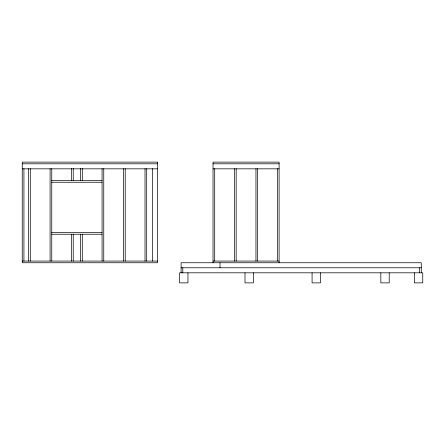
<?xml version="1.0" encoding="UTF-8"?>
<svg xmlns="http://www.w3.org/2000/svg" width="445" height="445" viewBox="0 0 445 445"><rect width="100%" height="100%" fill="white"/><g stroke="black" fill="none" stroke-linecap="round" stroke-linejoin="round"><path stroke-width="0.67" d="M22.25 163.805L157.424 163.805M213.027 163.805L279.104 163.805M22.25 168.833L157.424 168.833M213.027 168.833L279.104 168.833M51.765 180.575L102.077 180.575M51.765 182.25L102.077 182.25M51.765 232.563L102.077 232.563M51.765 234.237L102.077 234.237M22.25 261.07L157.424 261.07M213.027 261.07L279.104 261.07M181.109 267.779L421.27 267.779M421.27 272.813L421.27 262.75L181.109 262.75L181.109 272.813M419.591 267.779L419.591 272.813M414.378 272.813L414.378 282.875L422.75 282.875L422.75 272.813L179.585 272.813L179.585 282.875L187.957 282.875L187.957 272.813M389.208 272.813L389.208 282.875L380.837 282.875L380.837 272.813M320.45 272.813L320.45 282.875L312.079 282.875L312.079 272.813M279.104 262.75L279.104 162.125L213.027 162.125L213.027 262.75M277.424 168.666L277.424 261.07M257.638 168.666L257.638 261.07M255.958 168.666L255.958 261.07M253.366 272.813L253.366 282.875L244.995 282.875L244.995 272.813M236.173 168.666L236.173 261.07M234.493 168.666L234.493 261.07M220.019 262.75L220.019 267.779M214.701 168.666L214.701 261.07M182.789 267.779L182.789 272.813M152.39 168.666L152.39 261.07M146.689 168.666L146.689 261.07M145.014 168.666L145.014 261.07M125.223 168.666L125.223 261.07M123.543 168.666L123.543 261.07M103.757 168.666L103.757 261.07M102.077 168.666L102.077 261.07M82.292 168.499L82.292 180.575M82.292 234.237L82.292 261.07M80.612 168.499L80.612 180.575M80.612 234.237L80.612 261.07M73.236 168.499L73.236 180.575M73.236 234.237L73.236 261.07M71.556 168.499L71.556 180.575M71.556 234.237L71.556 261.07M51.765 168.666L51.765 261.07M50.09 168.666L50.09 261.07M30.299 168.666L30.299 261.07M28.625 168.666L28.625 261.07M23.924 168.666L23.924 261.07M157.424 162.125L22.25 162.125L22.25 262.75L157.424 262.75L157.424 162.125"/></g></svg>
